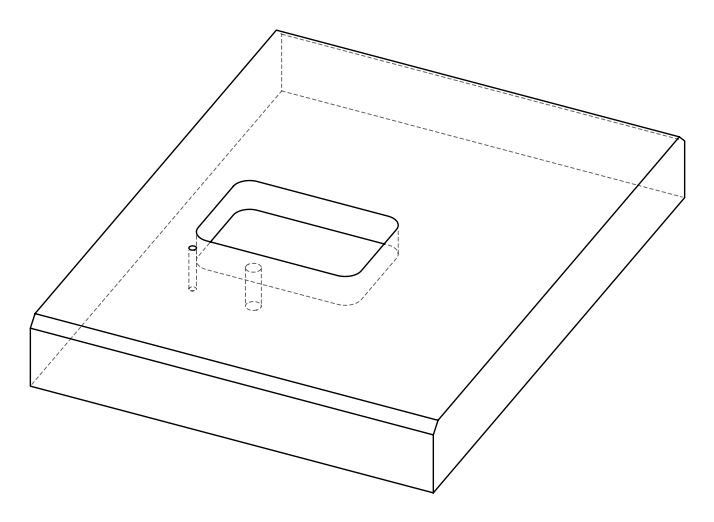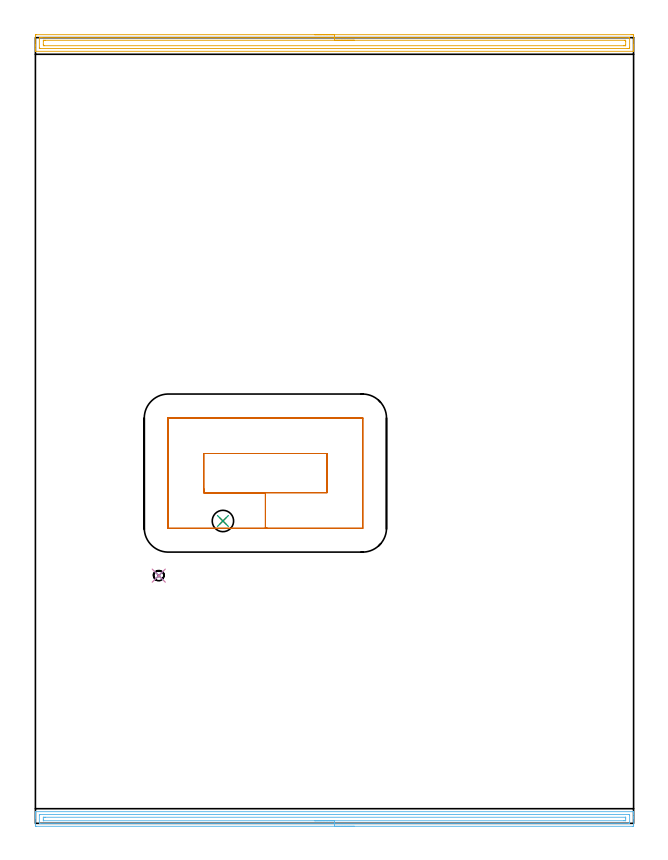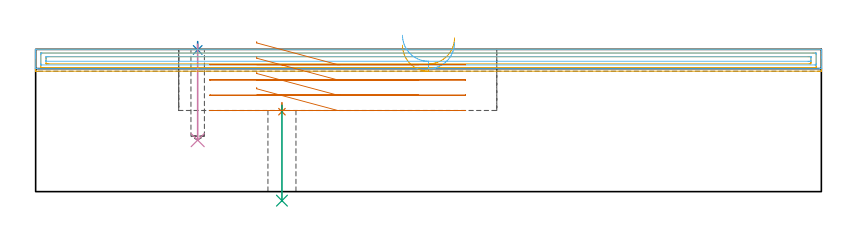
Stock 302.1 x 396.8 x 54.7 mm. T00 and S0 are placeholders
(PLAN: 7 operations, 4 tool changes, 19.8 min)
(1 SPOT_DRILL | STEP1HOLE | NXT0321_9005460120000 | 0.03 min | 2545 mm3)
(2 SPOT_DRILL_1 | STEP1POCKET | NXT0321_9005460120000 | 0.03 min | 0 mm3)
(3 DRILL_THROUGH_HOLE_INTO_CENTER | STEP1HOLE | NXT0301_079 | 0.15 min | 2917 mm3)
(4 DRILL_BLIND_HOLE_INTO_CENTER | STEP1POCKET | UGT0301_176 | 0.15 min | 709 mm3)
(5 AREA_MILL | FG_CHAMFER_SURFACE | UGT0205_001 | 7.49 min | 10658 mm3)
(6 AREA_MILL_1 | FG_CHAMFER_SURFACE_1 | UGT0205_001 | 7.45 min | 8272 mm3)
(7 MILL_RECTANGULAR_POCKET | POCKET_RECTANGULAR_STRAIGHT | UGT0201_106 | Follow Part, ap 6, ae 75% | 4.49 min | 223832 mm3)
(TOOL NXT0321_9005460120000 | NC Spot Drill, 142deg, 12mm, Carbide, Uncoated | D12 PA142 FL30 Z2)
(TOOL NXT0301_079 | Carbide Drill 10.8mm [860.1-1080-032A1-MM 2214] | D10.8 PA140 FL55 Z2)
(TOOL UGT0301_176 | Twist Drill 5.2 mm | D5.2 PA118 FL50 Z2)
(TOOL UGT0205_001 | Chamfer Mill 20 x 3 x 45 deg. | D20 FL50 Z2)
(TOOL UGT0201_106 | End Mill 24 mm | D24 FL25 Z2)
(OP 1 SPOT_DRILL)
G17 G21 G94 G90
T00 M6
G54
G17 G0 G90 X94.7 Y152.7 S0 M3
G43 Z64.7 H0
G94 G81 G98 Z30.735 F250. R34.2
G80
M5
M2
(OP 2 SPOT_DRILL_1)
G17 G21 G94 G90
T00 M6
G54
G17 G0 G90 X62.3 Y125.1 S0 M3
G43 Z64.7 H0
G94 G81 G98 Z54.476 F250. R57.7
G80
M5
M2
(OP 3 DRILL_THROUGH_HOLE_INTO_CENTER)
G17 G21 G94 G90
T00 M6
G54
G17 G0 G90 X94.7 Y152.7 S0 M3
G43 Z64.7 H1
G94 G73 G98 Z-3.465 F250. Q8.666 R33.2
G80
M5
M2
(OP 4 DRILL_BLIND_HOLE_INTO_CENTER)
G17 G21 G94 G90
T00 M6
G54
G17 G0 G90 X62.3 Y125.1 S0 M3
G43 Z64.7 H0
G94 G81 G98 Z19.8 F250. R56.7
G80
M5
M2
(OP 5 AREA_MILL)
G17 G21 G94 G90
T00 M6
G54
G17 G0 G90 X141.05 Y398.3 S1061 M3
G43 Z64.7 H0
Z56.3
G94 G1 X141.088 Z55.428 F250.
X141.202 Z54.564
X141.391 Z53.712
X141.653 Z52.88
X141.987 Z52.074
X142.39 Z51.3
X142.859 Z50.564
X143.39 Z49.872
X143.979 Z49.229
X144.622 Z48.64
X145.314 Z48.108
X146.05 Z47.64
X146.824 Z47.237
X147.63 Z46.903
X148.462 Z46.641
X149.314 Z46.452
X150.178 Z46.338
X151.05 Z46.3
X300.866
X301.49 Y398.297 Z46.303
X302.093 Y398.292 Z46.306
X302.097 Y398.283 Z46.314
X302.1 Y397.675 Z46.922
Y393.206 Z51.388
Y392.641 Z51.956
Y392.312 Z52.284
Y391.747 Z52.849
Y391.418 Z53.177
Y390.762 Z53.838
Y390.359 Z54.24
X302.098 Y389.964 Z54.627
X302.095 Y389.93 Z54.661
X302.09 Y389.902 Z54.688
X301.936 Y389.9 Z54.7
X0.164
X0.01 Y389.902 Z54.688
X0.007 Y389.963 Z54.629
X0. Y390.359 Z54.24
Y390.761 Z53.838
Y391.418 Z53.177
Y392.641 Z51.956
Y393.206 Z51.388
X0.001 Y397.675 Z46.922
X0.004 Y398.283 Z46.314
X0.007 Y398.292 Z46.306
X0.611 Y398.3 Z46.3
X151.05
Y396.886 Z47.714
X299.808 Y396.885 Z47.715
X300.016 Y396.883 Z47.717
X300.075 Y396.879 Z47.721
X300.092 Y396.876 Z47.724
X300.094 Y396.872 Z47.728
X300.098 Y396.838 Z47.762
X300.099 Y396.781 Z47.819
X300.1 Y396.385 Z48.215
X300.099 Y391.917 Z52.683
X300.092 Y391.418 Z53.182
X300.09 Y391.326 Z53.274
X299.912 Y391.319 Z53.281
X299.807 Y391.316 Z53.284
X299.704 Y391.315 Z53.285
X298.915 Y391.314 Z53.286
X2.292 Y391.315 Z53.285
X2.084 Y391.317 Z53.283
X2.026 Y391.32 Z53.28
X2.008 Y391.323 Z53.277
X2.006 Y391.328 Z53.272
X2.002 Y391.362 Z53.238
X2.001 Y391.418 Z53.182
X2. Y391.815 Z52.785
X2.001 Y396.283 Z48.317
X2.008 Y396.781 Z47.819
X2.01 Y396.874 Z47.726
X2.188 Y396.881 Z47.719
X2.293 Y396.884 Z47.716
X2.396 Y396.885 Z47.715
X3.185 Y396.886 Z47.714
X151.05
Y395.472 Z49.128
X297.442 Y395.471 Z49.129
X297.918 Y395.467 Z49.133
X298.068 Y395.465 Z49.135
X298.09 Y395.175 Z49.425
X298.097 Y394.994 Z49.606
X298.1 Y394.812 Z49.788
X298.099 Y393.025 Z51.575
X298.094 Y392.842 Z51.758
X298.087 Y392.735 Z51.865
X298.037 Y392.732 Z51.868
X297.918 Y392.73 Z51.87
X297.503 Y392.728 Z51.872
X297.025
X4.658 Y392.729 Z51.871
X4.182 Y392.733 Z51.867
X4.032 Y392.735 Z51.865
X4.01 Y393.024 Z51.576
X4.003 Y393.206 Z51.394
X4. Y393.388 Z51.212
X4.001 Y395.175 Z49.425
X4.006 Y395.358 Z49.242
X4.013 Y395.465 Z49.135
X4.063 Y395.468 Z49.132
X4.182 Y395.47 Z49.13
X4.597 Y395.471 Z49.129
X5.075 Y395.472 Z49.128
X151.05
X151.922 Z49.167
X152.787 Z49.28
X153.638 Z49.469
X154.47 Z49.732
X155.276 Z50.065
X156.05 Z50.468
X156.786 Z50.937
X157.478 Z51.468
X158.121 Z52.057
X158.71 Z52.701
X159.242 Z53.393
X159.71 Z54.128
X160.113 Z54.902
X160.447 Z55.708
X160.709 Z56.54
X160.898 Z57.392
X161.012 Z58.257
X161.05 Z59.128
G0 Z64.7
M5
M2
(OP 6 AREA_MILL_1)
G17 G21 G94 G90
T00 M6
G54
G17 G0 G90 X161.05 Y-1.5 S1061 M3
G43 Z64.7 H0
Z57.3
G94 G1 X161.012 Z56.428 F250.
X160.898 Z55.564
X160.709 Z54.712
X160.447 Z53.88
X160.113 Z53.074
X159.71 Z52.3
X159.242 Z51.564
X158.71 Z50.872
X158.121 Z50.229
X157.478 Z49.64
X156.786 Z49.108
X156.05 Z48.64
X155.276 Z48.237
X154.47 Z47.903
X153.638 Z47.641
X152.786 Z47.452
X151.922 Z47.338
X151.05 Z47.3
X0.611
X0.034 Y-1.493 Z47.304
X0.007 Y-1.491 Z47.306
X0. Y-0.918 Z47.879
Y2.645 Z51.44
Y3.209 Z52.006
Y3.536 Z52.332
Y4.1 Z52.896
Y4.427 Z53.222
Y5.082 Z53.881
Y5.472 Z54.272
X0.007 Y5.852 Z54.643
X0.01 Y5.897 Z54.688
X0.164 Y5.9 Z54.7
X301.936
X302.09 Y5.897 Z54.688
X302.093 Y5.852 Z54.643
X302.1 Y5.472 Z54.271
Y5.082 Z53.881
Y4.427 Z53.222
Y3.209 Z52.006
Y2.645 Z51.44
Y-0.636 Z48.161
X302.098 Y-0.918 Z47.879
X302.093 Y-1.491 Z47.306
X302.067 Y-1.494 Z47.304
X301.489 Y-1.5 Z47.3
X151.05
Y-0.086 Z48.714
X2.337 Y-0.085 Z48.715
X2.22 Y-0.083 Z48.717
X2.01 Y-0.076 Z48.724
X2.007 Y-0.027 Z48.773
X2.001 Y0.368 Z49.168
Y3.931 Z52.731
X2.007 Y4.427 Z53.227
X2.01 Y4.47 Z53.27
X2.161 Y4.48 Z53.28
X2.278 Y4.485 Z53.285
X2.337 Y4.486 Z53.286
X2.396
X299.763 Y4.485 Z53.285
X299.88 Y4.483 Z53.283
X300.09 Y4.476 Z53.276
X300.093 Y4.427 Z53.227
X300.099 Y4.032 Z52.832
Y0.469 Z49.269
X300.093 Y-0.027 Z48.773
X300.09 Y-0.07 Z48.73
X299.939 Y-0.08 Z48.72
X299.822 Y-0.085 Z48.715
X299.763 Y-0.086 Z48.714
X299.704
X151.05
Y1.328 Z50.128
X4.182 Y1.329 Z50.129
X4.04 Y1.33 Z50.13
X4.017 Y1.332 Z50.132
X4.011 Y1.334 Z50.134
X4.008 Y1.356 Z50.156
X4.003 Y1.452 Z50.252
X4.001 Y1.573 Z50.373
X4. Y1.755 Z50.555
X4.001 Y2.826 Z51.626
X4.007 Y3.008 Z51.808
X4.01 Y3.056 Z51.856
X4.026 Y3.065 Z51.865
X4.075 Y3.067 Z51.867
X4.182 Y3.069 Z51.869
X4.648 Y3.071 Z51.871
X5.075 Y3.072 Z51.872
X297.918 Y3.071 Z51.871
X298.06 Y3.07 Z51.87
X298.083 Y3.068 Z51.868
X298.089 Y3.066 Z51.866
X298.092 Y3.044 Z51.844
X298.097 Y2.948 Z51.748
X298.099 Y2.827 Z51.627
X298.1 Y2.645 Z51.445
X298.099 Y1.574 Z50.374
X298.093 Y1.392 Z50.192
X298.09 Y1.344 Z50.144
X298.075 Y1.335 Z50.135
X298.025 Y1.333 Z50.133
X297.918 Y1.331 Z50.131
X297.452 Y1.329 Z50.129
X297.025 Y1.328 Z50.128
X151.05
X150.178 Z50.167
X149.314 Z50.28
X148.462 Z50.469
X147.63 Z50.732
X146.824 Z51.065
X146.05 Z51.468
X145.314 Z51.937
X144.622 Z52.468
X143.979 Z53.057
X143.39 Z53.701
X142.858 Z54.393
X142.39 Z55.128
X141.987 Z55.902
X141.653 Z56.708
X141.391 Z57.54
X141.202 Z58.392
X141.088 Z59.257
X141.05 Z60.128
G0 Z64.7
M5
M2
(OP 7 MILL_RECTANGULAR_POCKET)
G17 G21 G94 G90
T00 M6
G54
G17 G0 G90 X85. Y168.972 S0 M3
G43 Z64.7 H0
Z57.7
G94 G1 Y167. Z57.172 F250.
X116.15 Z48.825
X147.3 F500.
Y186.8
X85.
Y167.
X116.15
Y149.
X165.2
X165.255 Y149.005
X165.295 Y149.045
X165.3 Y149.1
Y204.7
X165.295 Y204.755
X165.255 Y204.795
X165.2 Y204.8
X67.1
X67.045 Y204.795
X67.005 Y204.755
X67. Y204.7
Y149.1
X67.005 Y149.045
X67.045 Y149.005
X67.1 Y149.
X116.15
X117.15
G0 X85. Y168.972 Z51.825
G1 Y167. Z51.297 F250.
X116.15 Z42.95
X147.3 F500.
Y186.8
X85.
Y167.
X116.15
Y149.
X165.2
X165.255 Y149.005
X165.295 Y149.045
X165.3 Y149.1
Y204.7
X165.295 Y204.755
X165.255 Y204.795
X165.2 Y204.8
X67.1
X67.045 Y204.795
X67.005 Y204.755
X67. Y204.7
Y149.1
X67.005 Y149.045
X67.045 Y149.005
X67.1 Y149.
X116.15
X117.15
G0 X85. Y168.972 Z45.95
G1 Y167. Z45.422 F250.
X116.15 Z37.075
X147.3 F500.
Y186.8
X85.
Y167.
X116.15
Y149.
X165.2
X165.255 Y149.005
X165.295 Y149.045
X165.3 Y149.1
Y204.7
X165.295 Y204.755
X165.255 Y204.795
X165.2 Y204.8
X67.1
X67.045 Y204.795
X67.005 Y204.755
X67. Y204.7
Y149.1
X67.005 Y149.045
X67.045 Y149.005
X67.1 Y149.
X116.15
X117.15
G0 X85. Y168.972 Z40.075
G1 Y167. Z39.547 F250.
X116.15 Z31.2
X147.3 F500.
Y186.8
X85.
Y167.
X116.15
Y149.
X165.2
X165.255 Y149.005
X165.295 Y149.045
X165.3 Y149.1
Y204.7
X165.295 Y204.755
X165.255 Y204.795
X165.2 Y204.8
X67.1
X67.045 Y204.795
X67.005 Y204.755
X67. Y204.7
Y149.1
X67.005 Y149.045
X67.045 Y149.005
X67.1 Y149.
X116.15
X117.15
G0 Z64.7
M5
M2
